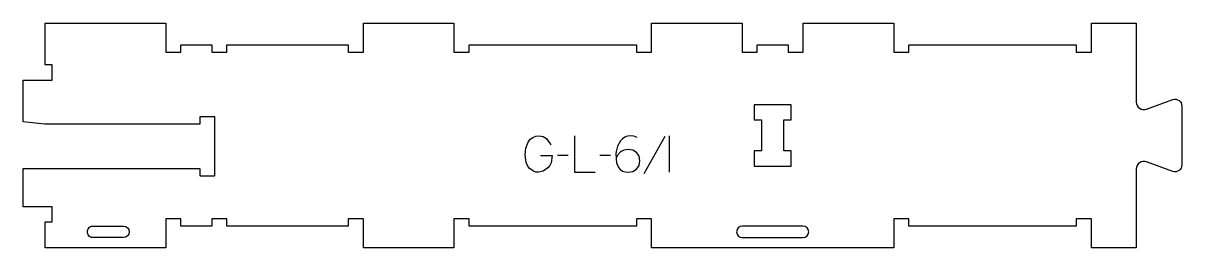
# Model space of a CAD drawing. Header units: millimetres. Extents: x -482 to 473, y -92 to 93.
import ezdxf

# ---------------------------------------------------------------- set-up
doc = ezdxf.new("R2010")
doc.units = ezdxf.units.MM
for name, color, linetype, true_color in [('1_ANYTOOL_1MMDEEP_LABELS_S', 2, 'Continuous', 0xffff00), ('3_ANYTOOL_CUTTHROUGH_INSID', 4, 'Continuous', 0x00ffff), ('4_ANYTOOL_CUTTHROUGH_OUTSI', 5, 'Continuous', 0x0000ff)]:
    doc.layers.add(name, color=color, linetype=linetype, true_color=true_color)

msp = doc.modelspace()

# ---------------------------------------------------------------- linework, layer by layer
at = {"layer": '1_ANYTOOL_1MMDEEP_LABELS_S'}
for p, q in [((50.1, 0), (50.1, -30)), ((46.58, -0.47), (29.4, -31.24)), ((-33, -16.11), (-41.79, -16.2)), ((1.88, -16.11), (-6.9, -16.2))]:
    msp.add_line(p, q, dxfattribs=at)
for points in [[(-55.89, -16.2), (-46.12, -16.24), (-47.13, -22.17), (-48.28, -24.53), (-49.84, -26.49), (-53.52, -29.13), (-57.52, -30.04), (-59.55, -29.84), (-61.49, -29.19), (-65.1, -26.53), (-66.6, -24.51), (-67.67, -22), (-68.53, -15.51), (-67.87, -10.18), (-65.87, -5.06), (-64.3, -2.84), (-62.26, -1.26), (-59.77, -0.32), (-56.83, 0), (-53.57, -0.57), (-51, -2.27), (-47.32, -7.41)], [(-27.86, 0), (-27.86, -30), (-10.76, -30)], [(23.74, -1.46), (21, -0.36), (18.17, 0), (15.75, -0.26), (13.6, -1.04), (11.7, -2.34), (10.07, -4.16), (7.69, -8.41), (6.56, -12.94), (6.3, -14.74), (6.76, -22.16), (8.53, -26.23), (9.92, -27.88), (11.71, -29.06), (13.89, -29.76), (16.46, -30), (20.38, -29.35), (23.4, -27.39), (25.36, -24.35), (26.01, -20.49), (25.35, -16.61), (24.52, -15.04), (23.36, -13.71), (20.29, -11.91), (16.41, -11.31), (12.95, -11.8), (10.2, -13.24), (8.02, -15.6), (6.21, -18.81)]]:
    msp.add_lwpolyline(points, dxfattribs=at)
at = {"layer": '3_ANYTOOL_CUTTHROUGH_INSID'}
msp.add_lwpolyline([(126.26, 13.11), (126.26, -12.39), (120.26, -12.39), (120.26, -24.89), (150.76, -24.89), (150.76, -12.39), (144.76, -12.39), (144.76, 13.11), (150.76, 13.11), (150.76, 25.61), (120.26, 25.61), (120.26, 13.11)], close=True, dxfattribs=at)
for points in [[(-399.49, -83.94), (-425.23, -83.94), (-426, -83.85), (-426.78, -83.58), (-427.5, -83.13), (-428.63, -81.74), (-429.18, -80.04), (-429.18, -78.33), (-428.63, -76.63), (-427.5, -75.25), (-426.78, -74.79), (-426, -74.52), (-425.23, -74.44), (-399.49, -74.44, -1)], [(110.51, -83.94), (160.51, -83.94, 1), (160.51, -74.44), (110.51, -74.44, 1)]]:
    msp.add_lwpolyline(points, format="xyb", close=True, dxfattribs=at)
at = {"layer": '4_ANYTOOL_CUTTHROUGH_OUTSI'}
msp.add_lwpolyline([(435.26, -27.3), (435.26, -92.44), (398.26, -92.44), (398.26, -68.69, 0.414214), (398.01, -68.44), (386.01, -68.44, 0.414214), (385.76, -68.69), (385.76, -74.44), (247.76, -74.44), (247.76, -68.69, 0.414214), (247.51, -68.44), (235.51, -68.44, 0.414214), (235.26, -68.69), (235.26, -92.44), (35.76, -92.44), (35.76, -68.69, 0.414214), (35.51, -68.44), (23.51, -68.44, 0.414214), (23.26, -68.69), (23.26, -74.44), (-114.74, -74.44), (-114.74, -68.69, 0.414214), (-114.99, -68.44), (-126.99, -68.44, 0.414214), (-127.24, -68.69), (-127.24, -92.44), (-201.74, -92.44), (-201.74, -68.69, 0.414214), (-201.99, -68.44), (-213.99, -68.44, 0.414214), (-214.24, -68.69), (-214.24, -74.44), (-314.24, -74.44), (-314.24, -68.69, 0.414214), (-314.49, -68.44), (-326.49, -68.44, 0.414214), (-326.74, -68.69), (-326.74, -74.44), (-352.24, -74.44), (-352.24, -68.69, 0.414214), (-352.49, -68.44), (-364.49, -68.44, 0.414214), (-364.74, -68.69), (-364.74, -92.44), (-464.24, -92.44), (-464.24, -70.94), (-458.49, -70.94, 0.414214), (-458.24, -70.69), (-458.24, -58.69, 0.414214), (-458.49, -58.44), (-482.24, -58.44), (-482.24, -26.85), (-336.74, -26.85), (-336.74, -32.6, 0.414214), (-336.49, -32.85), (-324.49, -32.85, 0.414214), (-324.24, -32.6), (-324.24, 15.4, 0.414214), (-324.49, 15.65), (-336.49, 15.65, 0.414214), (-336.74, 15.4), (-336.74, 9.65), (-464.47, 9.65), (-482.24, 11.54), (-482.24, 46.06), (-458.49, 46.06, 0.414214), (-458.24, 46.31), (-458.24, 58.31, 0.414214), (-458.49, 58.56), (-464.24, 58.56), (-464.24, 93.06), (-364.74, 93.06), (-364.74, 69.31, 0.414214), (-364.49, 69.06), (-352.49, 69.06, 0.414214), (-352.24, 69.31), (-352.24, 75.06), (-326.74, 75.06), (-326.74, 69.31, 0.414214), (-326.49, 69.06), (-314.49, 69.06, 0.414214), (-314.24, 69.31), (-314.24, 75.06), (-214.24, 75.06), (-214.24, 69.31, 0.414214), (-213.99, 69.06), (-201.99, 69.06, 0.414214), (-201.74, 69.31), (-201.74, 93.06), (-127.24, 93.06), (-127.24, 69.31, 0.414214), (-126.99, 69.06), (-114.99, 69.06, 0.414214), (-114.74, 69.31), (-114.74, 75.06), (23.26, 75.06), (23.26, 69.31, 0.414214), (23.51, 69.06), (35.51, 69.06, 0.414214), (35.76, 69.31), (35.76, 93.06), (110.26, 93.06), (110.26, 69.31, 0.414214), (110.51, 69.06), (122.51, 69.06, 0.414214), (122.76, 69.31), (122.76, 75.06), (148.26, 75.06), (148.26, 69.31, 0.414214), (148.51, 69.06), (160.51, 69.06, 0.414214), (160.76, 69.31), (160.76, 93.06), (235.26, 93.06), (235.26, 69.31, 0.414214), (235.51, 69.06), (247.51, 69.06, 0.414214), (247.76, 69.31), (247.76, 75.06), (385.76, 75.06), (385.76, 69.31, 0.414214), (386.01, 69.06), (398.01, 69.06, 0.414214), (398.26, 69.31), (398.26, 93.06), (435.26, 93.06), (435.26, 27.93, 0.522099), (443.68, 22.06), (465.37, 30.08, -0.501976), (472.76, 24.57), (472.76, -23.94, -0.501977), (465.37, -29.45), (443.68, -21.44, 0.522094)], format="xyb", close=True, dxfattribs=at)

doc.saveas('drawing.dxf')
